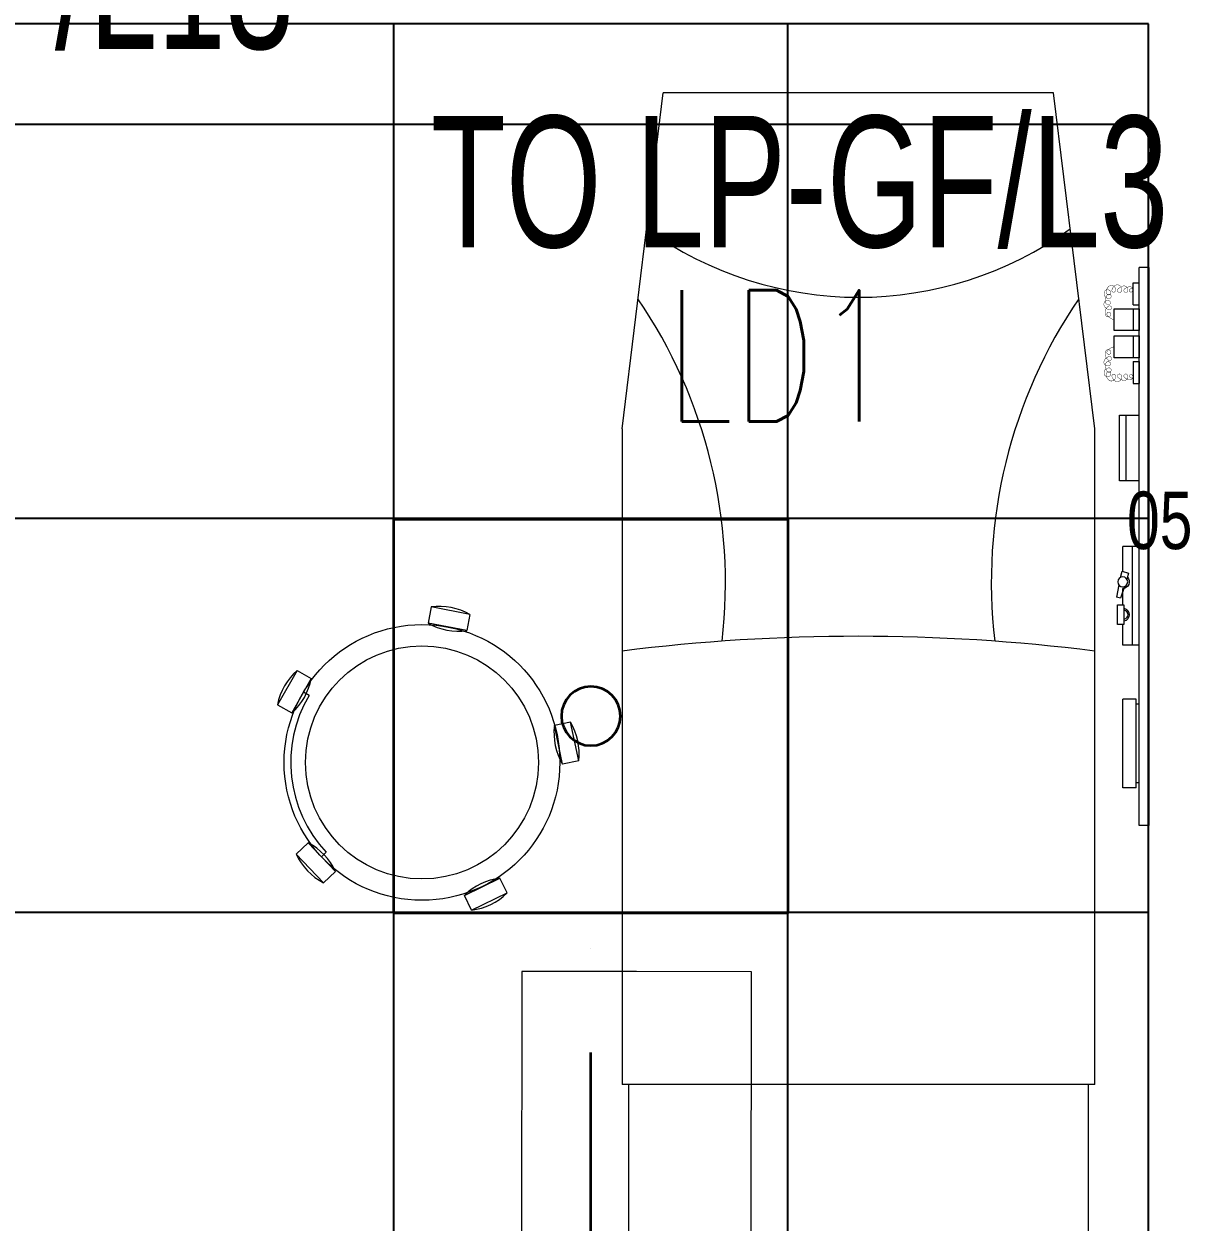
# Model space of a CAD drawing. Header units: inches. Extents: x -12418 to 57169, y -29325 to 19878.
# Drawn here: x 34236 to 36031, y -4672 to -2847 of the extents above; entities that cross this region are included whole.
import ezdxf
from ezdxf import colors
from ezdxf.entities.mleader import LeaderData, LeaderLine
from ezdxf.enums import TextEntityAlignment as Align
from ezdxf.math import Vec2, Vec3

# ---------------------------------------------------------------- set-up
doc = ezdxf.new("R2010")
doc.units = ezdxf.units.IN
doc.header["$LTSCALE"] = 25
doc.header["$MEASUREMENT"] = 0
doc.linetypes.add('00-Ground Floor$0$HIDDEN', pattern=[9.525, 6.35, -3.175])
doc.linetypes.add('DASHDOT', pattern=[25.4, 12.7, -6.35, 0, -6.35])
doc.layers.get('0').update_dxf_attribs({"color": 8})
for name, color, linetype, lineweight in [('00-Ground Floor$0$72_EGR_EQP_TAG', 142, 'Continuous', 5), ('00-Ground Floor$0$LOADING', 253, 'Continuous', 5), ('00-Ground Floor$0$Walls', 251, 'Continuous', 5), ('E-LITE-CIRC-NUMB', 6, 'Continuous', 25), ('E-LITE-CLNG', 150, 'Continuous', 35), ('E-LITE-CLNG-CNDT', 6, 'DASHDOT', 35), ('E-LITE-CTRL', 6, 'Continuous', 25), ('E-LITE-IDEN', 6, 'Continuous', 25), ('E-LITE-TEXT', 6, 'Continuous', 25)]:
    doc.layers.add(name, color=color, linetype=linetype, lineweight=lineweight)
doc.layers.add('00-Ground Floor$0$False Ceiling', color=251, linetype='Continuous')
doc.styles.add('00-Ground Floor$0$X3G_ENTITY_257CFD', font='swisscl.ttf', dxfattribs={"height": 200})
doc.styles.add('DC_Elc_Romans', font='elc_romans.shx', dxfattribs={"width": 0.7})
doc.styles.add('DC_Simplex', font='SIMPLEX.shx', dxfattribs={"width": 0.7})

# ---------------------------------------------------------------- blocks, each defined once
blk = doc.blocks.new('00-Ground Floor$0$ME19011A-P')
for p, q in [((-0.425, 0), (0.425, 0)), ((-0.425, 0), (-0.425, -0.015)), ((0.425, 0), (0.425, -0.015)), ((-0.425, -0.015), (0.425, -0.015)), ((-0.36, -0.015), (-0.36, -0.0198)), ((-0.24, -0.015), (-0.24, -0.0198)), ((-0.15, -0.015), (-0.15, -0.04)), ((0, -0.015), (0, -0.04)), ((0.1, -0.015), (0.1, -0.045)), ((0.2, -0.045), (0.2, -0.015)), ((0.2818, -0.015), (0.2484, -0.015)), ((0.2484, -0.0243), (0.2484, -0.015)), ((0.2818, -0.0243), (0.2818, -0.015)), ((0.3211, -0.015), (0.2877, -0.015)), ((0.2877, -0.015), (0.2877, -0.0531)), ((0.3211, -0.0531), (0.3211, -0.015)), ((0.3623, -0.015), (0.3289, -0.015)), ((0.3289, -0.015), (0.3289, -0.0531)), ((0.3623, -0.0531), (0.3623, -0.015)), ((0.3682, -0.0243), (0.3682, -0.015)), ((0.3682, -0.015), (0.4016, -0.015)), ((0.4016, -0.0243), (0.4016, -0.015)), ((-0.3675, -0.0198), (-0.2325, -0.0198)), ((-0.3675, -0.0198), (-0.3675, -0.0399)), ((-0.2325, -0.0198), (-0.2325, -0.0399)), ((-0.15, -0.025), (0, -0.025)), ((-0.0402, -0.0312), (-0.0496, -0.0337)), ((-0.0376, -0.0409), (-0.0402, -0.0312)), ((0.1, -0.035), (0.2, -0.035)), ((0.2818, -0.0243), (0.2484, -0.0243)), ((0.3211, -0.0243), (0.2877, -0.0243)), ((0.3623, -0.0243), (0.3289, -0.0243)), ((0.3682, -0.0243), (0.4016, -0.0243)), ((-0.3675, -0.0399), (-0.2325, -0.0399)), ((-0.15, -0.04), (-0.1187, -0.04)), ((-0.0887, -0.04), (-0.0637, -0.04)), ((-0.0606, -0.0371), (-0.0787, -0.0432)), ((-0.0787, -0.0432), (-0.077, -0.0497)), ((-0.0582, -0.046), (-0.077, -0.0497)), ((-0.047, -0.0434), (-0.0376, -0.0409)), ((-0.0379, -0.04), (0, -0.04)), ((0.1, -0.045), (0.2, -0.045)), ((0.2877, -0.0531), (0.3211, -0.0531)), ((0.3289, -0.0531), (0.3623, -0.0531))]:
    blk.add_line(p, q)
at = {"color": 8, "const_width": 0.000601}
for points in [[(0.3044, -0.0531, -0.184574), (0.2977, -0.0636, -1.44364), (0.2961, -0.0581, -0.837915), (0.2969, -0.0664, -0.30536), (0.2839, -0.062, -1.584726), (0.2894, -0.0609, -0.253153), (0.2827, -0.0684, -0.874198), (0.2775, -0.0585, -0.915253), (0.2791, -0.0658, -0.223821), (0.2683, -0.0644, -1.703343), (0.272, -0.0597, -0.588962), (0.2621, -0.068, -0.717795), (0.2625, -0.0581, -0.983104), (0.2645, -0.0644, -0.326362), (0.2534, -0.0609, -0.758716), (0.2609, -0.0514, -0.906186), (0.2593, -0.0565, -0.189488), (0.2526, -0.0522, -0.7948), (0.2613, -0.0423, -1.223996), (0.2574, -0.047, -0.072149), (0.2534, -0.0403, -0.645886), (0.2609, -0.0324, -1.366917), (0.2574, -0.0371, -0.078415), (0.2542, -0.0308, -0.723006), (0.2613, -0.0256, -1.105484), (0.2582, -0.0292, -0.221197), (0.2566, -0.0243, -0.221197)], [(0.3456, -0.0531, 0.184574), (0.3523, -0.0636, 1.44364), (0.3539, -0.0581, 0.837915), (0.3531, -0.0664, 0.30536), (0.3661, -0.062, 1.584726), (0.3606, -0.0609, 0.253153), (0.3673, -0.0684, 0.874198), (0.3725, -0.0585, 0.915253), (0.3709, -0.0658, 0.223821), (0.3817, -0.0644, 1.703343), (0.378, -0.0597, 0.588962), (0.3879, -0.068, 0.717795), (0.3875, -0.0581, 0.983104), (0.3855, -0.0644, 0.326362), (0.3966, -0.0609, 0.758716), (0.3891, -0.0514, 0.906186), (0.3907, -0.0565, 0.189488), (0.3974, -0.0522, 0.7948), (0.3887, -0.0423, 1.223996), (0.3926, -0.047, 0.072149), (0.3966, -0.0403, 0.645886), (0.3891, -0.0324, 1.366917), (0.3926, -0.0371, 0.078415), (0.3958, -0.0308, 0.723006), (0.3887, -0.0256, 1.105484), (0.3918, -0.0292, 0.221197), (0.3934, -0.0243, 0.221197)]]:
    blk.add_lwpolyline(points, format="xyb", dxfattribs=at)
blk.add_lwpolyline([(-0.1187, -0.0482), (-0.0887, -0.0482), (-0.0887, -0.0382), (-0.1187, -0.0382)], close=True)
blk.add_circle((-0.0537, -0.04), 0.0075)
for centre, radius, start, end in [((-0.1037, -0.04), 0.01, 10.4593, 169.5407), ((-0.1037, -0.04), 0.0075, 14.0075, 165.9925), ((-0.0537, -0.04), 0.01, 45, 180)]:
    blk.add_arc(centre, radius, start, end)
blk = doc.blocks.new('00-Ground Floor$0$M.44.57.64')
at = {"layer": '00-Ground Floor$0$LOADING', "xscale": 1000.000000000002, "yscale": 1000.000000000002, "zscale": 1000.000000000002, "rotation": 225.9999036123427}
blk.add_blockref('00-Ground Floor$0$ME19011A-P', (-80806.9, 16720.7), dxfattribs=at)
blk = doc.blocks.new('00-Ground Floor$0$HF10037B-P')
at = {"layer": '00-Ground Floor$0$LOADING'}
for p, q in [((0.2459, 0.134), (0.1859, 0.134)), ((0.1859, 0.134), (0.1859, 0.109)), ((0.2459, 0.134), (0.2459, 0.109)), ((0.2459, 0.109), (0.1859, 0.109)), ((0, 0), (-0.0142, -0.0583)), ((0, 0), (0.0243, -0.0059)), ((0.0243, -0.0059), (0.01, -0.0642)), ((0.4071, -0.0094), (0.431, -0.0018)), ((0.4071, -0.0094), (0.4255, -0.0665)), ((0.431, -0.0018), (0.4493, -0.0589)), ((0.4069, -0.0417), (0.4165, -0.0387)), ((-0.0142, -0.0583), (0.01, -0.0642)), ((0.4255, -0.0665), (0.4493, -0.0589)), ((0.0524, -0.2725), (0.0674, -0.2525)), ((0.0674, -0.2525), (0.1154, -0.2885)), ((0.0524, -0.2725), (0.1004, -0.3085)), ((0.3125, -0.2897), (0.362, -0.2558)), ((0.3267, -0.268), (0.3323, -0.2763)), ((0.3761, -0.2764), (0.362, -0.2558)), ((0.1004, -0.3085), (0.1154, -0.2885)), ((0.3266, -0.3103), (0.3125, -0.2897)), ((0.3266, -0.3103), (0.3761, -0.2764))]:
    blk.add_line(p, q, dxfattribs=at)
for radius in [0.21, 0.1775]:
    blk.add_circle((0.2161, -0.1014), radius, dxfattribs=at)
for centre, radius, start, end in [((0.2159, 0.0465), 0.0925, 71.0754, 108.9246), ((0.2159, 0.1965), 0.0925, 251.0754, 288.9246), ((0.0779, -0.0499), 0.0925, 147.3419, 185.1912), ((-0.0678, -0.0143), 0.0925, 327.3419, 5.1912), ((0.4996, -0.0113), 0.0925, 178.8412, 216.6904), ((0.3568, -0.057), 0.0925, 358.8412, 36.6904), ((0.2161, -0.1014), 0.2, 303.6037, 17.3657), ((0.0389, -0.3404), 0.0925, 34.1875, 72.0368), ((0.1289, -0.2205), 0.0925, 214.1875, 252.0368), ((0.3867, -0.3449), 0.0925, 105.5121, 143.3614), ((0.3019, -0.2212), 0.0925, 285.5121, 323.3614)]:
    blk.add_arc(centre, radius, start, end, dxfattribs=at)
blk = doc.blocks.new('00-Ground Floor$0$HF13902-P')
at = {"color": 8, "linetype": '00-Ground Floor$0$HIDDEN'}
for p, q in [((-0.35, -0.6824), (-0.35, -1.1124)), ((0.35, -0.6824), (0.35, -1.1124))]:
    blk.add_line(p, q, dxfattribs=at)
at = {"linetype": 'Continuous'}
for points in [[(0.36, -0.5224), (0.36, -0.5224), (0.36, -0.5224), (0.36, -0.5224), (0.36, -0.5224), (0.36, -0.5224), (0.36, -0.5224), (0.36, -0.5224), (0.36, -0.5224), (0.36, -0.5224), (0.36, -0.5224), (0.36, -0.5224), (0.36, -0.5224), (0.36, -0.5224), (0.36, -0.5224), (0.36, -0.5224), (0.36, -0.5224), (0.36, -0.5224), (0.36, -0.5224), (0.36, -0.5224), (0.36, -0.5224), (0.36, -0.5224), (0.36, -0.5224), (0.36, -0.5224), (0.36, -0.5224), (0.36, -0.5224), (0.36, -0.5224), (0.36, -0.5224), (0.36, -0.5224), (0.36, -0.5224), (0.36, -0.5224), (0.36, -0.5224), (0.36, -0.5224), (0.36, -0.5224), (0.36, -0.5224), (0.36, -0.5224), (0.36, -0.5224), (0.36, -0.5224), (0.36, -0.5224), (0.36, -0.5224), (0.36, -0.5224), (0.36, -0.5224), (0.36, -0.5224), (0.36, -0.5224), (0.36, -0.5224), (0.36, -0.5224), (0.36, -0.5224), (0.36, -0.5224), (0.36, -0.5224), (0.36, -0.5224), (0.36, -0.5224), (0.36, -0.5224), (0.36, -0.5224), (0.36, -0.5224), (0.36, -0.5224), (0.36, -0.5224), (0.36, -0.5224), (0.36, -0.5224), (0.36, -0.5224), (0.36, -0.5224), (0.36, -0.5224), (0.36, -0.5224), (0.36, -0.5224), (0.36, -0.5224), (0.36, -0.5224), (0.36, -0.5224), (0.36, -0.5224), (0.36, -0.5224), (0.36, -0.5224), (0.36, -0.5224), (0.36, -0.5224), (0.36, -0.5224), (0.36, -0.5224), (0.36, -0.5224), (0.36, -0.5224), (0.36, -0.5224), (0.36, -0.5224), (0.36, -0.5224), (0.36, -0.5224), (0.36, -0.5224), (0.36, -0.5224), (0.36, -0.5224), (0.36, -0.5224), (0.36, -0.5224), (0.36, -0.5224), (0.36, -0.5224), (0.36, -0.5224), (0.36, -0.5224), (0.36, -0.5224), (0.36, -0.5224), (0.36, -0.5224), (0.36, -0.5224), (0.36, -0.5224), (0.36, -0.5224), (0.36, -0.5224), (0.36, -0.5224), (0.36, -0.5224), (0.36, -0.5224), (0.36, -0.5224), (0.36, -0.5224), (0.36, -0.5224), (0.36, -0.5224), (0.36, -0.5224), (0.36, -0.5224), (0.36, -0.5224), (0.36, -0.5224), (0.36, -0.5224), (0.36, -0.5224), (0.36, -0.5224), (0.36, -0.5224), (0.36, -0.5224), (0.36, -0.5224), (0.36, -0.5224), (0.36, -0.5224), (0.36, -0.5224), (0.36, -0.5224), (0.36, -0.5224), (0.36, -0.5224), (0.36, -0.5224), (0.36, -0.5224), (0.36, -0.5224), (0.36, -0.5224), (0.36, -0.5224), (0.36, -0.5224), (0.36, -0.5224), (0.36, -0.5224), (0.36, -0.5224), (0.36, -0.5224), (0.36, -0.5224), (0.36, -0.5224), (0.36, -0.5224), (0.36, -0.5224), (0.36, -0.5224), (0.36, -0.5224), (0.36, -0.5224), (0.36, -0.5224), (0.36, -0.5224), (0.36, -0.5224), (0.36, -0.5224), (0.36, -0.5224), (0.36, -0.5224), (0.36, -0.5224), (0.36, -0.5224), (0.36, -0.5224), (0.36, -0.5224), (0.36, -0.5224), (0.36, -0.5224), (0.36, -0.5224), (0.36, -0.5224), (0.36, -0.5224), (0.36, -0.5224), (0.36, -0.5224), (0.36, -0.5224), (0.36, -0.5224), (0.36, -0.5224), (0.36, -0.5224), (0.36, -0.5224), (0.36, -0.5224), (0.36, -0.5224), (0.36, -0.5224), (0.36, -0.5224), (0.36, -0.5224), (0.36, -0.5224), (0.36, -0.5224), (0.36, -0.5224), (0.36, -0.5224), (0.36, -0.5224), (0.36, -0.5224), (0.36, -0.5224), (0.36, -0.5224), (0.36, -0.5224), (0.36, -0.5224), (0.36, -0.5224), (0.36, -0.5224), (0.36, -0.5224), (0.36, -0.5224), (0.36, -0.5224), (0.36, -0.5224), (0.36, -0.5224), (0.36, -0.5224), (0.36, -0.5224), (0.36, -0.5224), (0.36, -0.5224), (0.36, -0.5224), (0.36, -0.5224), (0.36, -0.5224), (0.36, -0.5224), (0.36, -0.5224), (0.36, -0.5224), (0.36, -0.5224), (0.36, -0.5224), (0.36, -0.5224), (0.36, -0.5224), (0.36, -0.5224), (0.36, -0.5224), (0.36, -0.5224), (0.36, -0.5224), (0.36, -0.5224), (0.36, -0.5224), (0.36, -0.5224), (0.36, -0.5224), (0.36, -0.5224), (0.36, -0.5224), (0.36, -0.5224), (0.36, -0.5224), (0.36, -0.5224), (0.36, -0.5224), (0.36, -0.5224), (0.36, -0.5224), (0.36, -0.5224), (0.36, -0.5224), (0.36, -0.5224), (0.36, -0.5224), (0.36, -0.5224), (0.36, -0.5224), (0.36, -0.5224), (0.36, -0.5224), (0.36, -0.5224), (0.36, -0.5224)], [(0.36, -0.5224), (0.36, -0.5224), (0.36, -0.5224), (0.36, -0.5224), (0.36, -0.5224), (0.36, -0.5224), (0.36, -0.5224), (0.36, -0.5224), (0.36, -0.5224), (0.36, -0.5224), (0.36, -0.5224), (0.36, -0.5224), (0.36, -0.5224), (0.36, -0.5224), (0.36, -0.5224), (0.36, -0.5224), (0.36, -0.5224), (0.36, -0.5224), (0.36, -0.5224), (0.36, -0.5224), (0.36, -0.5224), (0.36, -0.5224), (0.36, -0.5224), (0.36, -0.5224), (0.36, -0.5224), (0.36, -0.5224), (0.36, -0.5224), (0.36, -0.5224), (0.36, -0.5224), (0.36, -0.5224), (0.36, -0.5224), (0.36, -0.5224), (0.36, -0.5224), (0.36, -0.5224), (0.36, -0.5224), (0.36, -0.5224), (0.36, -0.5224), (0.36, -0.5224), (0.36, -0.5224), (0.36, -0.5224), (0.36, -0.5224), (0.36, -0.5224), (0.36, -0.5224), (0.36, -0.5224), (0.36, -0.5224), (0.36, -0.5224), (0.36, -0.5224), (0.36, -0.5224), (0.36, -0.5224), (0.36, -0.5224), (0.36, -0.5224), (0.36, -0.5224), (0.36, -0.5224), (0.36, -0.5224), (0.36, -0.5224), (0.36, -0.5224), (0.36, -0.5224), (0.36, -0.5224), (0.36, -0.5224), (0.36, -0.5224), (0.36, -0.5224), (0.36, -0.5224), (0.36, -0.5224), (0.36, -0.5224), (0.36, -0.5224), (0.36, -0.5224), (0.36, -0.5224), (0.36, -0.5224), (0.36, -0.5224), (0.36, -0.5224), (0.36, -0.5224), (0.36, -0.5224), (0.36, -0.5224), (0.36, -0.5224), (0.36, -0.5224), (0.36, -0.5224), (0.36, -0.5224), (0.36, -0.5224), (0.36, -0.5224), (0.36, -0.5224), (0.36, -0.5224), (0.36, -0.5224), (0.36, -0.5224), (0.36, -0.5224), (0.36, -0.5224), (0.36, -0.5224), (0.36, -0.5224), (0.36, -0.5224), (0.36, -0.5224), (0.36, -0.5224), (0.36, -0.5224), (0.36, -0.5224), (0.36, -0.5224), (0.36, -0.5224), (0.36, -0.5224), (0.36, -0.5224), (0.36, -0.5224), (0.36, -0.5224), (0.36, -0.5224), (0.36, -0.5224), (0.36, -0.5224), (0.36, -0.5224), (0.36, -0.5224), (0.36, -0.5224), (0.36, -0.5224), (0.36, -0.5224), (0.36, -0.5224), (0.36, -0.5224), (0.36, -0.5224), (0.36, -0.5224), (0.36, -0.5224), (0.36, -0.5224), (0.36, -0.5224), (0.36, -0.5224), (0.36, -0.5224), (0.36, -0.5224), (0.36, -0.5224), (0.36, -0.5224), (0.36, -0.5224), (0.36, -0.5224), (0.36, -0.5224), (0.36, -0.5224), (0.36, -0.5224), (0.36, -0.5224), (0.36, -0.5224), (0.36, -0.5224), (0.36, -0.5224), (0.36, -0.5224), (0.36, -0.5224), (0.36, -0.5224), (0.36, -0.5224), (0.36, -0.5224), (0.36, -0.5224), (0.36, -0.5224), (0.36, -0.5224), (0.36, -0.5224), (0.36, -0.5224), (0.36, -0.5224), (0.36, -0.5224), (0.36, -0.5224), (0.36, -0.5224), (0.36, -0.5224), (0.36, -0.5224), (0.36, -0.5224), (0.36, -0.5224), (0.36, -0.5224), (0.36, -0.5224), (0.36, -0.5224), (0.36, -0.5224), (0.36, -0.5224), (0.36, -0.5224), (0.36, -0.5224), (0.36, -0.5224), (0.36, -0.5224), (0.36, -0.5224), (0.36, -0.5224), (0.36, -0.5224), (0.36, -0.5224), (0.36, -0.5224), (0.36, -0.5224), (0.36, -0.5224), (0.36, -0.5224), (0.36, -0.5224), (0.36, -0.5224), (0.36, -0.5224), (0.36, -0.5224), (0.36, -0.5224), (0.36, -0.5224), (0.36, -0.5224), (0.36, -0.5224), (0.36, -0.5224), (0.36, -0.5224), (0.36, -0.5224), (0.36, -0.5224), (0.36, -0.5224), (0.36, -0.5224), (0.36, -0.5224), (0.36, -0.5224), (0.36, -0.5224), (0.36, -0.5224), (0.36, -0.5224), (0.36, -0.5224), (0.36, -0.5224), (0.36, -0.5224), (0.36, -0.5224), (0.36, -0.5224), (0.36, -0.5224), (0.36, -0.5224), (0.36, -0.5224), (0.36, -0.5224), (0.36, -0.5224), (0.36, -0.5224), (0.36, -0.5224), (0.36, -0.5224), (0.36, -0.5224), (0.36, -0.5224), (0.36, -0.5224), (0.36, -0.5224), (0.36, -0.5224), (0.36, -0.5224), (0.36, -0.5224), (0.36, -0.5224), (0.36, -0.5224), (0.36, -0.5224), (0.36, -0.5224), (0.36, -0.5224), (0.36, -0.5224), (0.36, -0.5224), (0.36, -0.5224), (0.36, -0.5224), (0.36, -0.5224), (0.36, -0.5224), (0.36, -0.5224), (0.36, -0.5224)], [(0.36, -0.5224), (0.36, -0.5224), (0.36, -0.5224), (0.36, -0.5224), (0.36, -0.5224), (0.36, -0.5224), (0.36, -0.5224), (0.36, -0.5224), (0.36, -0.5224), (0.36, -0.5224), (0.36, -0.5224), (0.36, -0.5224), (0.36, -0.5224), (0.36, -0.5224), (0.36, -0.5224), (0.36, -0.5224), (0.36, -0.5224), (0.36, -0.5224), (0.36, -0.5224), (0.36, -0.5224), (0.36, -0.5224), (0.36, -0.5224), (0.36, -0.5224), (0.36, -0.5224), (0.36, -0.5224), (0.36, -0.5224), (0.36, -0.5224), (0.36, -0.5224), (0.36, -0.5224), (0.36, -0.5224), (0.36, -0.5224), (0.36, -0.5224), (0.36, -0.5224), (0.36, -0.5224), (0.36, -0.5224), (0.36, -0.5224), (0.36, -0.5224), (0.36, -0.5224), (0.36, -0.5224), (0.36, -0.5224), (0.36, -0.5224), (0.36, -0.5224), (0.36, -0.5224), (0.36, -0.5224), (0.36, -0.5224), (0.36, -0.5224), (0.36, -0.5224), (0.36, -0.5224), (0.36, -0.5224), (0.36, -0.5224), (0.36, -0.5224), (0.36, -0.5224), (0.36, -0.5224), (0.36, -0.5224), (0.36, -0.5224), (0.36, -0.5224), (0.36, -0.5224), (0.36, -0.5224), (0.36, -0.5224), (0.36, -0.5224), (0.36, -0.5224), (0.36, -0.5224), (0.36, -0.5224), (0.36, -0.5224), (0.36, -0.5224), (0.36, -0.5224), (0.36, -0.5224), (0.36, -0.5224), (0.36, -0.5224), (0.36, -0.5224), (0.36, -0.5224), (0.36, -0.5224), (0.36, -0.5224), (0.36, -0.5224), (0.36, -0.5224), (0.36, -0.5224), (0.36, -0.5224), (0.36, -0.5224), (0.36, -0.5224), (0.36, -0.5224), (0.36, -0.5224), (0.36, -0.5224), (0.36, -0.5224), (0.36, -0.5224), (0.36, -0.5224), (0.36, -0.5224), (0.36, -0.5224), (0.36, -0.5224), (0.36, -0.5224), (0.36, -0.5224), (0.36, -0.5224), (0.36, -0.5224), (0.36, -0.5224), (0.36, -0.5224), (0.36, -0.5224), (0.36, -0.5224), (0.36, -0.5224), (0.36, -0.5224), (0.36, -0.5224), (0.36, -0.5224), (0.36, -0.5224), (0.36, -0.5224), (0.36, -0.5224), (0.36, -0.5224), (0.36, -0.5224), (0.36, -0.5224), (0.36, -0.5224), (0.36, -0.5224), (0.36, -0.5224), (0.36, -0.5224), (0.36, -0.5224), (0.36, -0.5224), (0.36, -0.5224), (0.36, -0.5224), (0.36, -0.5224), (0.36, -0.5224), (0.36, -0.5224), (0.36, -0.5224), (0.36, -0.5224), (0.36, -0.5224), (0.36, -0.5224), (0.36, -0.5224), (0.36, -0.5224), (0.36, -0.5224), (0.36, -0.5224), (0.36, -0.5224), (0.36, -0.5224), (0.36, -0.5224), (0.36, -0.5224), (0.36, -0.5224), (0.36, -0.5224), (0.36, -0.5224), (0.36, -0.5224), (0.36, -0.5224), (0.36, -0.5224), (0.36, -0.5224), (0.36, -0.5224), (0.36, -0.5224), (0.36, -0.5224), (0.36, -0.5224), (0.36, -0.5224), (0.36, -0.5224), (0.36, -0.5224), (0.36, -0.5224), (0.36, -0.5224), (0.36, -0.5224), (0.36, -0.5224), (0.36, -0.5224), (0.36, -0.5224), (0.36, -0.5224), (0.36, -0.5224), (0.36, -0.5224), (0.36, -0.5224), (0.36, -0.5224), (0.36, -0.5224), (0.36, -0.5224), (0.36, -0.5224), (0.36, -0.5224), (0.36, -0.5224), (0.36, -0.5224), (0.36, -0.5224), (0.36, -0.5224), (0.36, -0.5224), (0.36, -0.5224), (0.36, -0.5224), (0.36, -0.5224), (0.36, -0.5224), (0.36, -0.5224), (0.36, -0.5224), (0.36, -0.5224), (0.36, -0.5224), (0.36, -0.5224), (0.36, -0.5224), (0.36, -0.5224), (0.36, -0.5224), (0.36, -0.5224), (0.36, -0.5224), (0.36, -0.5224), (0.36, -0.5224), (0.36, -0.5224), (0.36, -0.5224), (0.36, -0.5224), (0.36, -0.5224), (0.36, -0.5224), (0.36, -0.5224), (0.36, -0.5224), (0.36, -0.5224), (0.36, -0.5224), (0.36, -0.5224), (0.36, -0.5224), (0.36, -0.5224), (0.36, -0.5224), (0.36, -0.5224), (0.36, -0.5224), (0.36, -0.5224), (0.36, -0.5224), (0.36, -0.5224), (0.36, -0.5224), (0.36, -0.5224), (0.36, -0.5224), (0.36, -0.5224), (0.36, -0.5224), (0.36, -0.5224), (0.36, -0.5224), (0.36, -0.5224), (0.36, -0.5224), (0.36, -0.5224), (0.36, -0.5224), (0.36, -0.5224), (0.36, -0.5224), (0.36, -0.5224), (0.36, -0.5224), (0.36, -0.5224), (0.36, -0.5224), (0.36, -0.5224), (0.36, -0.5224), (0.36, -0.5224), (0.36, -0.5224), (0.36, -0.5224), (0.36, -0.5224), (0.36, -0.5224), (0.36, -0.5224), (0.36, -0.5224), (0.36, -0.5224), (0.36, -0.5224), (0.36, -0.5224), (0.36, -0.5224), (0.36, -0.5224), (0.36, -0.5224), (0.36, -0.5224), (0.36, -0.5224), (0.36, -0.5224), (0.36, -0.5224), (0.36, -0.5224), (0.36, -0.5224), (0.36, -0.5224), (0.36, -0.5224), (0.36, -0.5224), (0.36, -0.5224), (0.36, -0.5224), (0.36, -0.5224), (0.36, -0.5224), (0.36, -0.5224), (0.36, -0.5224), (0.36, -0.5224), (0.36, -0.5224), (0.36, -0.5224), (0.36, -0.5224), (0.36, -0.5224), (0.36, -0.5224), (0.36, -0.5224), (0.36, -0.5224), (0.36, -0.5224), (0.36, -0.5224), (0.36, -0.5224), (0.36, -0.5224), (0.36, -0.5224), (0.36, -0.5224), (0.36, -0.5224), (0.36, -0.5224), (0.36, -0.5224), (0.36, -0.5224), (0.36, -0.5224), (0.36, -0.5224), (0.36, -0.5224), (0.36, -0.5224), (0.36, -0.5224), (0.36, -0.5224), (0.36, -0.5224), (0.36, -0.5224), (0.36, -0.5224), (0.36, -0.5224), (0.36, -0.5224), (0.36, -0.5224), (0.36, -0.5224), (0.36, -0.5224), (0.36, -0.5224)]]:
    blk.add_lwpolyline(points, close=True, dxfattribs=at)
for points in [[(0.36, -0.5224), (0.36, -0.5224), (0.36, -0.5224), (0.36, -0.5224), (0.36, -0.5224), (0.36, -0.5224), (0.36, -0.5224), (0.36, -0.5224)], [(0.36, -0.5224), (0.36, -0.5224), (0.36, -0.5224), (0.36, -0.5224), (0.36, -0.5224), (0.36, -0.5224), (0.36, -0.5224), (0.36, -0.5224), (0.36, -0.5224), (0.36, -0.5224), (0.36, -0.5224), (0.36, -0.5224), (0.36, -0.5224), (0.36, -0.5224), (0.36, -0.5224), (0.36, -0.5224), (0.36, -0.5224), (0.36, -0.5224), (0.36, -0.5224), (0.36, -0.5224), (0.36, -0.5224), (0.36, -0.5224), (0.36, -0.5224), (0.36, -0.5224), (0.36, -0.5224), (0.36, -0.5224), (0.36, -0.5224), (0.36, -0.5224), (0.36, -0.5224), (0.36, -0.5224), (0.36, -0.5224), (0.36, -0.5224), (0.36, -0.5224), (0.36, -0.5224), (0.36, -0.5224), (0.36, -0.5224), (0.36, -0.5224), (0.36, -0.5224), (0.36, -0.5224), (0.36, -0.5224), (0.36, -0.5224), (0.36, -0.5224), (0.36, -0.5224), (0.36, -0.5224), (0.36, -0.5224), (0.36, -0.5224), (0.36, -0.5224), (0.36, -0.5224), (0.36, -0.5224), (0.36, -0.5224), (0.36, -0.5224), (0.36, -0.5224), (0.36, -0.5224), (0.36, -0.5224), (0.36, -0.5224), (0.36, -0.5224), (0.36, -0.5224), (0.36, -0.5224), (0.36, -0.5224), (0.36, -0.5224), (0.36, -0.5224), (0.36, -0.5224), (0.36, -0.5224), (0.36, -0.5224), (0.36, -0.5224), (0.36, -0.5224), (0.36, -0.5224), (0.36, -0.5224), (0.36, -0.5224), (0.36, -0.5224), (0.36, -0.5224), (0.36, -0.5224), (0.36, -0.5224), (0.36, -0.5224), (0.36, -0.5224), (0.36, -0.5224), (0.36, -0.5224), (0.36, -0.5224), (0.36, -0.5224), (0.36, -0.5224), (0.36, -0.5224), (0.36, -0.5224), (0.36, -0.5224), (0.36, -0.5224), (0.36, -0.5224), (0.36, -0.5224), (0.36, -0.5224), (0.36, -0.5224), (0.36, -0.5224), (0.36, -0.5224), (0.36, -0.5224), (0.36, -0.5224), (0.36, -0.5224), (0.36, -0.5224), (0.36, -0.5224), (0.36, -0.5224), (0.36, -0.5224), (0.36, -0.5224), (0.36, -0.5224), (0.36, -0.5224), (0.36, -0.5224), (0.36, -0.5224), (0.36, -0.5224), (0.36, -0.5224), (0.36, -0.5224), (0.36, -0.5224), (0.36, -0.5224), (0.36, -0.5224), (0.36, -0.5224), (0.36, -0.5224), (0.36, -0.5224)], [(0.36, -0.5224), (0.36, -0.5224), (0.36, -0.5224), (0.36, -0.5224), (0.36, -0.5224), (0.36, -0.5224), (0.36, -0.5224), (0.36, -0.5224), (0.36, -0.5224), (0.36, -0.5224), (0.36, -0.5224), (0.36, -0.5224), (0.36, -0.5224), (0.36, -0.5224), (0.36, -0.5224), (0.36, -0.5224), (0.36, -0.5224)], [(0.36, -0.5224), (0.36, -0.5224), (0.36, -0.5224), (0.36, -0.5224), (0.36, -0.5224), (0.36, -0.5224), (0.36, -0.5224)], [(0.36, -0.5224), (0.36, -0.5224), (0.36, -0.5224), (0.36, -0.5224), (0.36, -0.5224), (0.36, -0.5224), (0.36, -0.5224), (0.36, -0.5224), (0.36, -0.5224), (0.36, -0.5224), (0.36, -0.5224), (0.36, -0.5224)], [(0.36, -0.5224), (0.36, -0.5224), (0.36, -0.5224), (0.36, -0.5224), (0.36, -0.5224), (0.36, -0.5224), (0.36, -0.5224), (0.36, -0.5224), (0.36, -0.5224), (0.36, -0.5224), (0.36, -0.5224), (0.36, -0.5224), (0.36, -0.5224), (0.36, -0.5224), (0.36, -0.5224), (0.36, -0.5224), (0.36, -0.5224), (0.36, -0.5224), (0.36, -0.5224), (0.36, -0.5224), (0.36, -0.5224), (0.36, -0.5224), (0.36, -0.5224), (0.36, -0.5224), (0.36, -0.5224), (0.36, -0.5224), (0.36, -0.5224), (0.36, -0.5224), (0.36, -0.5224), (0.36, -0.5224), (0.36, -0.5224), (0.36, -0.5224), (0.36, -0.5224), (0.36, -0.5224), (0.36, -0.5224), (0.36, -0.5224), (0.36, -0.5224), (0.36, -0.5224), (0.36, -0.5224), (0.36, -0.5224), (0.36, -0.5224), (0.36, -0.5224), (0.36, -0.5224), (0.36, -0.5224), (0.36, -0.5224), (0.36, -0.5224), (0.36, -0.5224), (0.36, -0.5224), (0.36, -0.5224), (0.36, -0.5224), (0.36, -0.5224), (0.36, -0.5224), (0.36, -0.5224), (0.36, -0.5224), (0.36, -0.5224), (0.36, -0.5224), (0.36, -0.5224), (0.36, -0.5224), (0.36, -0.5224), (0.36, -0.5224), (0.36, -0.5224), (0.36, -0.5224), (0.36, -0.5224), (0.36, -0.5224), (0.36, -0.5224), (0.36, -0.5224), (0.36, -0.5224), (0.36, -0.5224), (0.36, -0.5224), (0.36, -0.5224), (0.36, -0.5224), (0.36, -0.5224), (0.36, -0.5224), (0.36, -0.5224), (0.36, -0.5224), (0.36, -0.5224), (0.36, -0.5224), (0.36, -0.5224), (0.36, -0.5224), (0.36, -0.5224), (0.36, -0.5224), (0.36, -0.5224), (0.36, -0.5224), (0.36, -0.5224), (0.36, -0.5224), (0.36, -0.5224), (0.36, -0.5224), (0.36, -0.5224), (0.36, -0.5224)], [(0.36, -0.5224), (0.36, -0.5224), (0.36, -0.5224), (0.36, -0.5224), (0.36, -0.5224), (0.36, -0.5224), (0.36, -0.5224), (0.36, -0.5224), (0.36, -0.5224), (0.36, -0.5224)], [(0.36, -0.5224), (0.36, -0.5224), (0.36, -0.5224), (0.36, -0.5224), (0.36, -0.5224), (0.36, -0.5224), (0.36, -0.5224), (0.36, -0.5224), (0.36, -0.5224), (0.36, -0.5224)], [(0.36, -0.5224), (0.36, -0.5224), (0.36, -0.5224), (0.36, -0.5224), (0.36, -0.5224), (0.36, -0.5224), (0.36, -0.5224), (0.36, -0.5224), (0.36, -0.5224), (0.36, -0.5224), (0.36, -0.5224), (0.36, -0.5224), (0.36, -0.5224), (0.36, -0.5224), (0.36, -0.5224)], [(0.36, -0.5224), (0.36, -0.5224), (0.36, -0.5224), (0.36, -0.5224), (0.36, -0.5224), (0.36, -0.5224), (0.36, -0.5224), (0.36, -0.5224), (0.36, -0.5224), (0.36, -0.5224)], [(0.36, -0.5224), (0.36, -0.5224), (0.36, -0.5224), (0.36, -0.5224), (0.36, -0.5224), (0.36, -0.5224), (0.36, -0.5224)], [(0.36, -0.5224), (0.36, -0.5224), (0.36, -0.5224), (0.36, -0.5224), (0.36, -0.5224), (0.36, -0.5224), (0.36, -0.5224), (0.36, -0.5224), (0.36, -0.5224), (0.36, -0.5224)], [(0.36, -0.5224), (0.36, -0.5224), (0.36, -0.5224), (0.36, -0.5224), (0.36, -0.5224), (0.36, -0.5224), (0.36, -0.5224), (0.36, -0.5224), (0.36, -0.5224), (0.36, -0.5224), (0.36, -0.5224), (0.36, -0.5224), (0.36, -0.5224), (0.36, -0.5224), (0.36, -0.5224), (0.36, -0.5224), (0.36, -0.5224), (0.36, -0.5224)], [(0.36, -0.5224), (0.36, -0.5224), (0.36, -0.5224), (0.36, -0.5224), (0.36, -0.5224), (0.36, -0.5224), (0.36, -0.5224), (0.36, -0.5224), (0.36, -0.5224)]]:
    blk.add_lwpolyline(points, dxfattribs=at)
blk.add_circle((0.36, -0.5224), 0.000000101)
at = {"color": 8}
for centre, radius, start, end in [((0, 1.0679), 0.5515, 234.1788, 305.8212), ((-0.9704, 0.0819), 0.7679, 353.3222, 34.2669), ((0.9704, 0.0819), 0.7679, 145.7331, 186.6778), ((0, -2.9071), 2.9071, 82.8865, 97.1135)]:
    blk.add_arc(centre, radius, start, end, dxfattribs=at)
at = {"layer": '00-Ground Floor$0$LOADING'}
for p, q in [((-0.36, 0.3161), (-0.2975, 0.8276)), ((0.2975, 0.8276), (-0.2975, 0.8276)), ((0.36, 0.3161), (0.2975, 0.8276)), ((-0.36, 0.3161), (-0.36, -0.6824)), ((0.36, -0.6824), (0.36, 0.3161)), ((0.36, -0.6824), (-0.36, -0.6824))]:
    blk.add_line(p, q, dxfattribs=at)
blk = doc.blocks.new('00-Ground Floor$0$HF11772-P')
at = {"layer": '00-Ground Floor$0$LOADING'}
for p, q in [((0.6, 0.35), (0, 0.35)), ((0, 0.175), (0, 0.35)), ((0.6, 0.175), (0.6, 0.35)), ((0, 0.175), (0, 0)), ((0.6, 0), (0.6, 0.175)), ((0, 0), (0.6, 0))]:
    blk.add_line(p, q, dxfattribs=at)
blk = doc.blocks.new('00-Ground Floor$0$A$Ce9e1c4c3')
at = {"layer": '00-Ground Floor$0$False Ceiling', "color": 254}
for p, q in [((-64050.5, -2847.4, 0), (-68550.5, -2847.4, 0)), ((-64050.5, -6967.4, 0), (-64050.5, -2847.4, 0))]:
    blk.add_line(p, q, dxfattribs=at)
at = {"layer": '00-Ground Floor$0$False Ceiling', "color": 254, "linetype": 'Continuous'}
for p, q in [((-65200, -6967.4), (-65200, -2847.4)), ((-64600, -6967.4), (-64600, -2847.4)), ((-68550.5, -3000), (-64050.5, -3000)), ((-68550.5, -3600), (-64050.5, -3600)), ((-68550.5, -4200), (-64050.5, -4200))]:
    blk.add_line(p, q, dxfattribs=at)
blk = doc.blocks.new('00-Ground Floor')
at = {"layer": '00-Ground Floor$0$Walls'}
for p, q in [((35949.5, -2847.4, 0), (31449.5, -2847.4, 0)), ((35949.5, -6967.4, 0), (35949.5, -2847.4, 0))]:
    blk.add_line(p, q, dxfattribs=at)
at = {"layer": '00-Ground Floor$0$False Ceiling', "color": 254}
blk.add_blockref('00-Ground Floor$0$A$Ce9e1c4c3', (100000, 0), dxfattribs=at)
at = {"layer": '00-Ground Floor$0$LOADING', "xscale": 1000, "yscale": 1000, "zscale": 1000}
blk.add_blockref('00-Ground Floor$0$HF13902-P', (35507.5, -3780.1, 0), dxfattribs=at)
at = {"layer": '00-Ground Floor$0$LOADING', "xscale": -1, "rotation": 135.9999036123427}
blk.add_blockref('00-Ground Floor$0$M.44.57.64', (105693, -47748.9, 0), dxfattribs=at)
at = {"layer": '00-Ground Floor$0$LOADING', "extrusion": (-2.75759e-10, -1.16581e-09, -1), "xscale": -999.9999999999997, "yscale": 999.9999999999997, "zscale": 999.9999999999997, "rotation": 154.2186874640737}
blk.add_blockref('00-Ground Floor$0$HF10037B-P', (-35081.4, -3969.5, 0), dxfattribs=at)
at = {"layer": '00-Ground Floor$0$LOADING', "extrusion": (-3.71389e-28, -3.9656e-29, -1), "xscale": -999.9999999999989, "yscale": 999.9999999999989, "zscale": -999.9999999999989, "rotation": 270.0555933617625}
blk.add_blockref('00-Ground Floor$0$HF11772-P', (-35344, -4891, 0), dxfattribs=at)
at = {"layer": '00-Ground Floor$0$72_EGR_EQP_TAG', "insert": (35966.6, -3559.7, 0), "char_height": 87.47, "attachment_point": 2, "style": '00-Ground Floor$0$X3G_ENTITY_257CFD'}
blk.add_mtext('05', dxfattribs=at)
blk = doc.blocks.new('*U14')
blk.add_lwpolyline([(-300, 300), (-300, -300), (300, -300), (300, 300)], close=True)
blk.add_circle((0, 0), 45)
at = {"layer": 'E-LITE-CIRC-NUMB', "style": 'DC_Simplex', "width": 0.7, "flags": 8}
blk.add_attdef('CIRCUIT', text='', height=200, rotation=0, dxfattribs=at).set_placement((-473.9, 300), align=Align.RIGHT)
at = {"layer": 'E-LITE-CTRL', "style": 'DC_Simplex', "width": 0.7, "flags": 8}
blk.add_attdef('CONTROL', (1118.9, -935), '', height=200, rotation=360, dxfattribs=at)
at = {"layer": 'E-LITE-IDEN', "style": 'DC_Simplex', "width": 0.7, "flags": 8}
blk.add_attdef('TYPE', (-114.6, 448.6), '', height=200, rotation=360, dxfattribs=at)
blk = doc.blocks.new('DC_Arrow-ArrowEllipse')
at = {"color": 0}
blk.add_ellipse((0, 0), major_axis=(0.4, 0), ratio=0.4, dxfattribs=at)
at = {"color": 0, "ltscale": 0.5}
blk.add_solid([(-1.4, 0.1667), (-0.4, 0), (-1.4, -0.1667)], dxfattribs=at)

msp = doc.modelspace()

# ---------------------------------------------------------------- linework, layer by layer
at = {"layer": 'E-LITE-CLNG-CNDT'}
msp.add_lwpolyline([(35100, -6001.6), (35100, -4201.6)], dxfattribs=at)

# ---------------------------------------------------------------- block references
at = {"layer": 'E-LITE-CLNG'}
ref = msp.add_blockref('*U14', (35100, -3901.6), dxfattribs=dict(at, xscale=-1))
ref.add_attrib('TYPE', 'LD1', (35214.6, -3453.1), dxfattribs={"layer": 'E-LITE-IDEN', "height": 200, "rotation": 0, "style": 'DC_Simplex', "width": 0.7, "flags": 8})
at = {"layer": 'E-LITE-CLNG-CNDT'}
msp.add_blockref('00-Ground Floor', (0, 0), dxfattribs=at)

# ---------------------------------------------------------------- leaders
at = {"layer": 'E-LITE-TEXT'}
ml = msp.add_multileader_mtext('Standard', dxfattribs=at)
ml.set_content('TO LP-GF/L3', color=256, style='DC_Elc_Romans')
ml.set_leader_properties(color=45)
ml.set_arrow_properties(name='DC_Arrow-ArrowEllipse')
ml.build(insert=Vec2(0, 0))
ml.multileader.update_dxf_attribs({"dogleg_length": 2, "arrow_head_size": 200, "scale": 100})
ctx = ml.context
ctx.base_point, ctx.scale, ctx.char_height, ctx.arrow_head_size, ctx.landing_gap_size, ctx.plane_origin = Vec3(34346.4, -3120.8, 0), 100, 200, 200, 200, Vec3(26160, -1114.9, 0)
ctx.text_align_type = 2
notes = []
notes.append((ctx, [(1, (1, 1, 0), (36379.8, -3120.8, 0), (-1, 0), 200, [(0, [(36922.9, -2633.8, 0)], 0, [])])]))
ctx.mtext.insert, ctx.mtext.alignment, ctx.mtext.flow_direction = Vec3(35979.8, -2987.4, 0), 3, 5
ml = msp.add_multileader_mtext('Standard', dxfattribs=at)
ml.set_content('TO LP-GF/L13', color=256, style='DC_Elc_Romans')
ml.set_leader_properties(color=45)
ml.set_arrow_properties(name='DC_Arrow-ArrowEllipse')
ml.build(insert=Vec2(0, 0))
ml.multileader.update_dxf_attribs({"dogleg_length": 2, "arrow_head_size": 200, "scale": 100})
ctx = ml.context
ctx.base_point, ctx.scale, ctx.char_height, ctx.arrow_head_size, ctx.landing_gap_size, ctx.plane_origin = Vec3(33220.1, -2818.7, 0), 100, 200, 200, 200, Vec3(21937, -1433.9, 0)
notes.append((ctx, [(0, (1, 1, 0), (33020.1, -2818.7, 0), (1, 0), 200, [(0, [(32700, -3135.8, 0)], 0, [])])]))
ctx.mtext.insert, ctx.mtext.flow_direction = Vec3(33420.1, -2685.4, 0), 5
for ctx, leaders in notes:
    for number, flags, end, landing, length, lines in leaders:
        leader = LeaderData()
        leader.index, (leader.has_last_leader_line, leader.has_dogleg_vector, leader.attachment_direction) = number, flags
        leader.last_leader_point, leader.dogleg_vector, leader.dogleg_length = Vec3(end), Vec3(landing), length
        for number, points, colour, breaks in lines:
            line = LeaderLine()
            line.index, line.vertices, line.color, line.breaks = number, Vec3.list(points), colors.encode_raw_color(colour), breaks
            leader.lines.append(line)
        ctx.leaders.append(leader)

doc.saveas('drawing.dxf')
